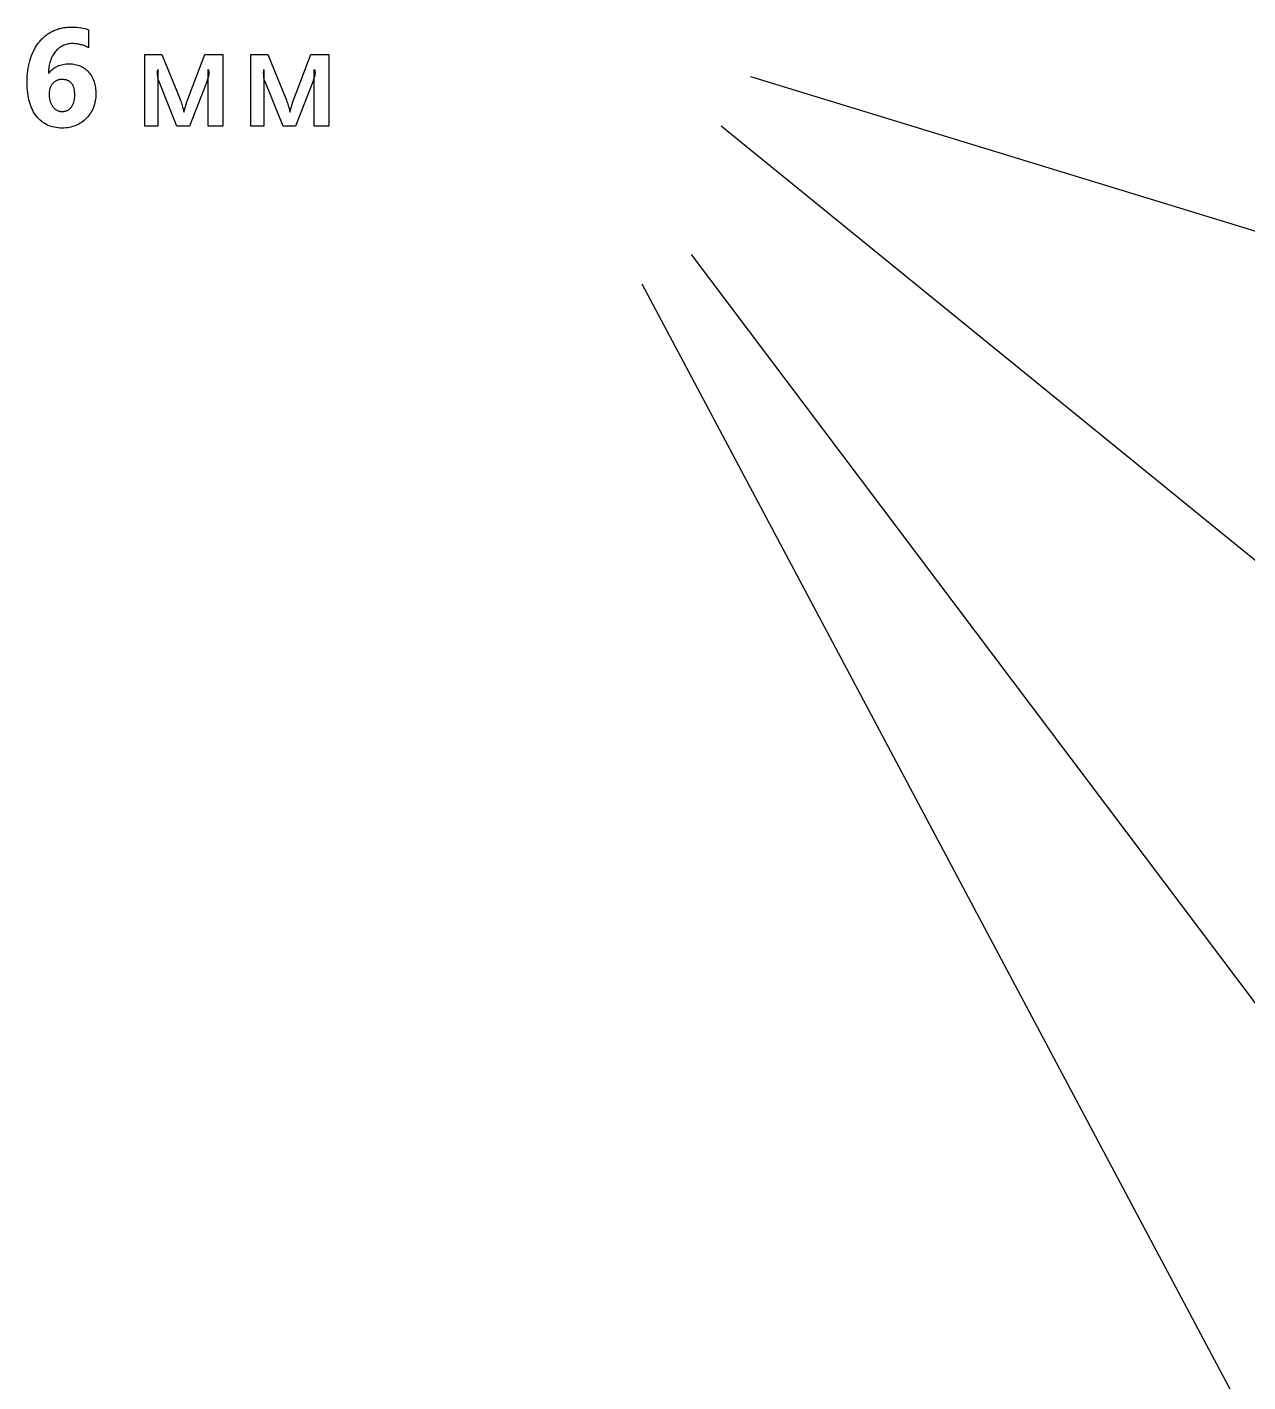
# Model space of a CAD drawing. Header units: metres. Extents: x -352 to 1414, y 67 to 1317.
# Drawn here: x -352 to 119, y 646 to 1169 of the extents above; entities that cross this region are included whole.
import ezdxf

# ---------------------------------------------------------------- set-up
doc = ezdxf.new("R2010")
doc.units = ezdxf.units.M
doc.layers.add('Page1', color=7, linetype='CONTINUOUS')

msp = doc.modelspace()

# ---------------------------------------------------------------- linework, layer by layer
at = {"layer": 'Page1'}
for p, q in [((387.587135, 1008.710595), (-72.839045, 1149.502072)), ((322.899159, 799.425968), (-84.25457, 1130.476197)), ((311.483634, 540.674066), (-95.670095, 1081.008921)), ((322.899159, 247.675588), (-114.69597, 1069.593396))]:
    msp.add_line(p, q, dxfattribs=at)
for points in [[(-325.395447, 1142.904297), (-325.410645, 1142.215942), (-325.456299, 1141.539185), (-325.532349, 1140.874023), (-325.638824, 1140.220337), (-325.775696, 1139.578369), (-325.943024, 1138.947876), (-326.140747, 1138.329102), (-326.368896, 1137.721802), (-326.368896, 1137.721802), (-326.624146, 1137.130249), (-326.903168, 1136.558716), (-327.205933, 1136.00708), (-327.532471, 1135.475464), (-327.882782, 1134.963867), (-328.256866, 1134.472168), (-328.654694, 1134.000366), (-329.076324, 1133.548706), (-329.076324, 1133.548706), (-329.520081, 1133.118774), (-329.984436, 1132.712646), (-330.46933, 1132.3302), (-330.974823, 1131.97168), (-331.500854, 1131.636841), (-332.047485, 1131.325684), (-332.614655, 1131.038452), (-333.202423, 1130.774902), (-333.202423, 1130.774902), (-333.807404, 1130.53894), (-334.426331, 1130.334473), (-335.059143, 1130.161499), (-335.705872, 1130.019897), (-336.366516, 1129.90979), (-337.041077, 1129.831177), (-337.729553, 1129.783936), (-338.431946, 1129.768188), (-338.431946, 1129.768188), (-339.216583, 1129.786743), (-339.980286, 1129.842041), (-340.723083, 1129.934326), (-341.444946, 1130.063477), (-342.145905, 1130.229492), (-342.825958, 1130.432495), (-343.485107, 1130.672363), (-344.123322, 1130.949097), (-344.123322, 1130.949097), (-344.738953, 1131.260986), (-345.330292, 1131.606079), (-345.897339, 1131.984497), (-346.440125, 1132.396118), (-346.958588, 1132.841064), (-347.452789, 1133.319336), (-347.922729, 1133.830811), (-348.368347, 1134.375488), (-348.368347, 1134.375488), (-348.789124, 1134.952759), (-349.184509, 1135.561401), (-349.554474, 1136.20166), (-349.899048, 1136.873413), (-350.218201, 1137.576782), (-350.511932, 1138.311646), (-350.780273, 1139.078125), (-351.023224, 1139.876099), (-351.023224, 1139.876099), (-351.239044, 1140.703491), (-351.426117, 1141.557983), (-351.584381, 1142.439819), (-351.713898, 1143.348877), (-351.814606, 1144.285034), (-351.886566, 1145.248535), (-351.929718, 1146.239258), (-351.944122, 1147.257202), (-351.944122, 1147.257202), (-351.925537, 1148.457031), (-351.869812, 1149.628784), (-351.776886, 1150.772095), (-351.64682, 1151.887329), (-351.479614, 1152.974121), (-351.275208, 1154.032837), (-351.033661, 1155.06311), (-350.754974, 1156.065186), (-350.754974, 1156.065186), (-350.441772, 1157.0354), (-350.096771, 1157.969849), (-349.719971, 1158.86853), (-349.311371, 1159.731567), (-348.870972, 1160.55896), (-348.638855, 1160.959229), (-348.398773, 1161.350586), (-348.150726, 1161.733032), (-347.894745, 1162.106567), (-347.630829, 1162.471191), (-347.358948, 1162.826904), (-347.358948, 1162.826904), (-347.079468, 1163.173096), (-346.792755, 1163.509399), (-346.49881, 1163.835693), (-346.197601, 1164.1521), (-345.889191, 1164.458496), (-345.573517, 1164.754883), (-345.25061, 1165.041382), (-344.920471, 1165.317871), (-344.583099, 1165.584473), (-344.238495, 1165.841064), (-343.886627, 1166.087646), (-343.527527, 1166.324341), (-343.161194, 1166.551025), (-342.787628, 1166.767822), (-342.40683, 1166.974609), (-342.018799, 1167.171387), (-342.018799, 1167.171387), (-341.624054, 1167.3573), (-341.223145, 1167.531128), (-340.816101, 1167.692993), (-340.402893, 1167.842896), (-339.983521, 1167.980835), (-339.557983, 1168.106689), (-339.126282, 1168.220703), (-338.688446, 1168.322632), (-338.244446, 1168.412476), (-337.794281, 1168.490479), (-337.337982, 1168.556396), (-336.875488, 1168.610352), (-336.40686, 1168.652344), (-335.932068, 1168.682251), (-335.451141, 1168.700317), (-334.96402, 1168.706299), (-334.96402, 1168.706299), (-333.910217, 1168.690186), (-332.91687, 1168.641968), (-331.984039, 1168.561646), (-331.111725, 1168.449097), (-330.299866, 1168.304443), (-329.548523, 1168.127563), (-329.195526, 1168.0271), (-328.857666, 1167.918579), (-328.534912, 1167.802124), (-328.227295, 1167.67749), (-328.227295, 1167.67749), (-328.227295, 1160.713989), (-328.227295, 1160.713989), (-328.583313, 1160.910278), (-328.94339, 1161.093872), (-329.307526, 1161.264771), (-329.67572, 1161.422974), (-330.048004, 1161.568604), (-330.424316, 1161.701538), (-330.804688, 1161.821899), (-331.189148, 1161.929443), (-331.577637, 1162.024414), (-331.970215, 1162.106689), (-332.366852, 1162.176392), (-332.767548, 1162.233276), (-333.172302, 1162.277588), (-333.581116, 1162.309326), (-333.993988, 1162.328247), (-334.41095, 1162.334595), (-334.41095, 1162.334595), (-334.923462, 1162.321899), (-335.423981, 1162.283936), (-335.912476, 1162.220703), (-336.388947, 1162.13208), (-336.853424, 1162.018066), (-337.305878, 1161.878784), (-337.746338, 1161.714233), (-338.174774, 1161.524292), (-338.174774, 1161.524292), (-338.589661, 1161.311157), (-338.989532, 1161.076782), (-339.37439, 1160.821289), (-339.744171, 1160.544678), (-340.098938, 1160.246826), (-340.43866, 1159.927734), (-340.763336, 1159.587524), (-341.072998, 1159.226196), (-341.072998, 1159.226196), (-341.367004, 1158.844604), (-341.644745, 1158.44397), (-341.906281, 1158.024048), (-342.15152, 1157.584839), (-342.380554, 1157.126587), (-342.593323, 1156.649048), (-342.789856, 1156.152466), (-342.970123, 1155.636597), (-342.970123, 1155.636597), (-343.132294, 1155.103638), (-343.274506, 1154.555664), (-343.396729, 1153.992554), (-343.499023, 1153.414551), (-343.581329, 1152.821411), (-343.643677, 1152.213257), (-343.686066, 1151.590088), (-343.708496, 1150.951904), (-343.708496, 1150.951904), (-343.553619, 1150.951904), (-343.553619, 1150.951904), (-343.209076, 1151.387207), (-342.844635, 1151.794434), (-342.460327, 1152.173584), (-342.056122, 1152.52478), (-341.63205, 1152.847778), (-341.18811, 1153.1427), (-340.724274, 1153.409424), (-340.24057, 1153.648193), (-339.737, 1153.858887), (-339.213562, 1154.041382), (-338.670227, 1154.195923), (-338.106995, 1154.322266), (-337.523926, 1154.420654), (-336.920959, 1154.490845), (-336.298126, 1154.532959), (-335.655396, 1154.546997), (-335.655396, 1154.546997), (-335.078796, 1154.533936), (-334.516022, 1154.494629), (-333.967072, 1154.429199), (-333.431946, 1154.337524), (-332.910645, 1154.219727), (-332.403198, 1154.075684), (-331.909546, 1153.905396), (-331.429749, 1153.709106), (-331.429749, 1153.709106), (-330.965515, 1153.48877), (-330.518677, 1153.246826), (-330.089203, 1152.983398), (-329.677124, 1152.698242), (-329.282379, 1152.391602), (-328.905029, 1152.063232), (-328.545044, 1151.713379), (-328.202423, 1151.341797), (-328.202423, 1151.341797), (-327.877869, 1150.949829), (-327.572052, 1150.538574), (-327.285004, 1150.108032), (-327.016724, 1149.658325), (-326.767181, 1149.189209), (-326.536377, 1148.700928), (-326.324341, 1148.193359), (-326.131073, 1147.666504), (-326.131073, 1147.666504), (-325.958649, 1147.122559), (-325.809235, 1146.564087), (-325.6828, 1145.990845), (-325.579346, 1145.402954), (-325.498901, 1144.800293), (-325.441437, 1144.182983), (-325.406952, 1143.551025), (-325.395447, 1142.904297)], [(-276.433502, 1130.476196), (-282.097229, 1130.476196), (-282.097229, 1152.356689), (-282.097229, 1152.356689), (-282.000122, 1152.217651), (-281.92041, 1152.057739), (-281.858032, 1151.876831), (-281.81308, 1151.675049), (-281.785461, 1151.452271), (-281.775208, 1151.20874), (-281.782349, 1150.944214), (-281.806854, 1150.658691), (-281.848724, 1150.352295), (-281.907959, 1150.025024), (-281.984558, 1149.67688), (-282.078552, 1149.307739), (-282.318634, 1148.506836), (-282.628204, 1147.622192), (-282.628204, 1147.622192), (-289.33725, 1130.476196), (-294.127075, 1130.476196), (-301.16803, 1147.926392), (-301.16803, 1147.926392), (-301.296448, 1148.300537), (-301.402405, 1148.725952), (-301.48587, 1149.202759), (-301.546875, 1149.730957), (-301.585419, 1150.310303), (-301.601501, 1150.941162), (-301.595123, 1151.623291), (-301.566254, 1152.356689), (-301.566254, 1152.356689), (-301.566254, 1130.476196), (-306.522003, 1130.476196), (-306.522003, 1158.086792), (-299.956726, 1158.086792), (-292.832825, 1140.542603), (-292.832825, 1140.542603), (-292.636047, 1140.029419), (-292.449463, 1139.496582), (-292.273071, 1138.94397), (-292.106903, 1138.371704), (-291.950897, 1137.779663), (-291.805115, 1137.167969), (-291.669525, 1136.536621), (-291.544128, 1135.885498), (-291.544128, 1135.885498), (-290.360504, 1139.911987), (-283.402527, 1158.086792), (-276.433502, 1158.086792), (-276.433502, 1158.086792), (-276.433502, 1130.476196)], [(-235.527313, 1130.476196), (-241.191025, 1130.476196), (-241.191025, 1152.356689), (-241.191025, 1152.356689), (-241.093933, 1152.217651), (-241.014206, 1152.057739), (-240.951859, 1151.876831), (-240.906876, 1151.675049), (-240.879257, 1151.452271), (-240.869019, 1151.20874), (-240.876144, 1150.944214), (-240.90065, 1150.658691), (-240.94252, 1150.352295), (-241.001755, 1150.025024), (-241.078369, 1149.67688), (-241.172363, 1149.307739), (-241.41243, 1148.506836), (-241.722, 1147.622192), (-241.722, 1147.622192), (-248.431061, 1130.476196), (-253.220886, 1130.476196), (-260.26181, 1147.926392), (-260.26181, 1147.926392), (-260.390228, 1148.300537), (-260.496185, 1148.725952), (-260.579681, 1149.202759), (-260.640686, 1149.730957), (-260.67923, 1150.310303), (-260.695313, 1150.941162), (-260.688904, 1151.623291), (-260.660065, 1152.356689), (-260.660065, 1152.356689), (-260.660065, 1130.476196), (-265.615814, 1130.476196), (-265.615814, 1158.086792), (-259.050537, 1158.086792), (-251.926636, 1140.542603), (-251.926636, 1140.542603), (-251.729858, 1140.029419), (-251.543274, 1139.496582), (-251.366898, 1138.94397), (-251.200699, 1138.371704), (-251.044708, 1137.779663), (-250.898926, 1137.167969), (-250.763321, 1136.536621), (-250.637924, 1135.885498), (-250.637924, 1135.885498), (-249.4543, 1139.911987), (-242.496338, 1158.086792), (-235.527313, 1158.086792), (-235.527313, 1158.086792), (-235.527313, 1130.476196)], [(-333.537048, 1142.450806), (-333.556366, 1143.186768), (-333.614288, 1143.875366), (-333.710876, 1144.516479), (-333.773651, 1144.819214), (-333.8461, 1145.110107), (-333.928162, 1145.38916), (-334.019928, 1145.65625), (-334.121338, 1145.911499), (-334.232391, 1146.154907), (-334.353119, 1146.386353), (-334.48349, 1146.605957), (-334.623535, 1146.813721), (-334.773224, 1147.009644), (-334.932556, 1147.193726), (-335.101563, 1147.365845), (-335.280243, 1147.526123), (-335.468567, 1147.674438), (-335.666534, 1147.811035), (-335.874176, 1147.935669), (-336.091461, 1148.048462), (-336.31842, 1148.149414), (-336.555054, 1148.238403), (-336.8013, 1148.315552), (-337.057251, 1148.380859), (-337.322815, 1148.434326), (-337.598053, 1148.47583), (-337.882965, 1148.505493), (-338.177521, 1148.523315), (-338.48172, 1148.529297), (-338.48172, 1148.529297), (-338.759186, 1148.522705), (-339.030151, 1148.503052), (-339.294647, 1148.470215), (-339.552673, 1148.424194), (-339.804199, 1148.365112), (-340.049255, 1148.292847), (-340.287811, 1148.20752), (-340.519897, 1148.108887), (-340.519897, 1148.108887), (-340.744629, 1147.998535), (-340.961151, 1147.877319), (-341.169495, 1147.745483), (-341.369598, 1147.602905), (-341.561493, 1147.449585), (-341.745178, 1147.285522), (-341.920654, 1147.110718), (-342.087921, 1146.925293), (-342.087921, 1146.925293), (-342.246429, 1146.730225), (-342.395599, 1146.526367), (-342.535431, 1146.313965), (-342.665924, 1146.092896), (-342.787079, 1145.863159), (-342.898895, 1145.624878), (-343.001404, 1145.377808), (-343.094574, 1145.122192), (-343.094574, 1145.122192), (-343.177521, 1144.858765), (-343.24942, 1144.588501), (-343.310272, 1144.311279), (-343.360046, 1144.0271), (-343.398773, 1143.735962), (-343.426422, 1143.437988), (-343.448547, 1142.821289), (-343.448547, 1142.821289), (-343.442841, 1142.475708), (-343.42572, 1142.135864), (-343.397217, 1141.801636), (-343.3573, 1141.473145), (-343.305939, 1141.150391), (-343.243195, 1140.833252), (-343.169067, 1140.521973), (-343.083496, 1140.216187), (-343.083496, 1140.216187), (-342.987488, 1139.918213), (-342.881958, 1139.629639), (-342.766937, 1139.350586), (-342.642395, 1139.081055), (-342.508362, 1138.820923), (-342.364807, 1138.570435), (-342.211761, 1138.329346), (-342.049225, 1138.0979), (-342.049225, 1138.0979), (-341.878052, 1137.877075), (-341.699188, 1137.668213), (-341.512665, 1137.471191), (-341.31842, 1137.286255), (-341.116516, 1137.113159), (-340.906891, 1136.951904), (-340.689575, 1136.802734), (-340.4646, 1136.665405), (-340.4646, 1136.665405), (-340.232513, 1136.542236), (-339.993927, 1136.435425), (-339.748901, 1136.345215), (-339.497345, 1136.27124), (-339.239349, 1136.213745), (-338.974854, 1136.172729), (-338.703888, 1136.148071), (-338.426422, 1136.139893), (-338.426422, 1136.139893), (-338.14917, 1136.147095), (-337.878845, 1136.168579), (-337.615448, 1136.204468), (-337.358948, 1136.254639), (-337.109344, 1136.319214), (-336.866699, 1136.398193), (-336.63092, 1136.491333), (-336.4021, 1136.598999), (-336.4021, 1136.598999), (-336.180756, 1136.719482), (-335.96756, 1136.851685), (-335.762482, 1136.995361), (-335.565521, 1137.150757), (-335.376709, 1137.317627), (-335.195984, 1137.496094), (-335.023407, 1137.686035), (-334.858948, 1137.887695), (-334.858948, 1137.887695), (-334.703247, 1138.100464), (-334.556976, 1138.32373), (-334.420135, 1138.557739), (-334.292725, 1138.802368), (-334.174713, 1139.057617), (-334.066101, 1139.323486), (-333.966949, 1139.599976), (-333.877197, 1139.887207), (-333.877197, 1139.887207), (-333.797485, 1140.183105), (-333.728394, 1140.486084), (-333.669922, 1140.796021), (-333.62207, 1141.112915), (-333.558289, 1141.767822), (-333.537048, 1142.450806)]]:
    msp.add_lwpolyline(points, dxfattribs=at)

doc.saveas('drawing.dxf')
